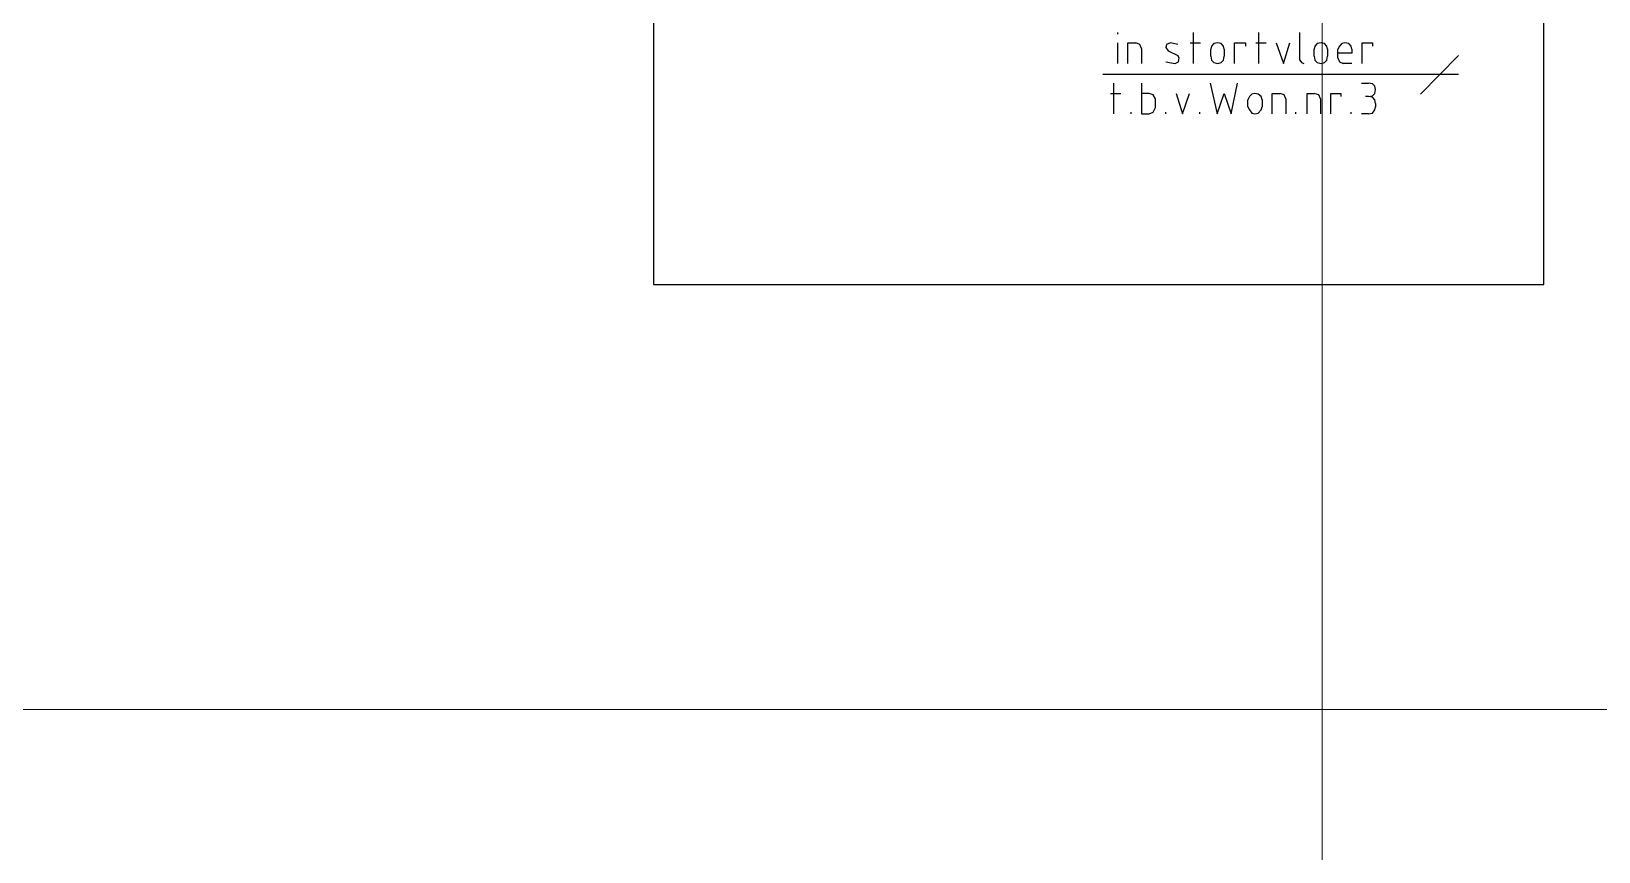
# Model space of a CAD drawing. Header units: metres. Extents: x -4.5 to 35.1, y -3.6 to 25.4.
# Drawn here: x 6.358 to 10.414, y 15.132 to 17.254 of the extents above; entities that cross this region are included whole.
import ezdxf

# ---------------------------------------------------------------- set-up
doc = ezdxf.new("R2010")
doc.units = ezdxf.units.M
doc.layers.add('New_A Stramien', color=7, linetype='Continuous', lineweight=13)
doc.layers.add('Standard', color=7, linetype='Continuous', lineweight=25)

msp = doc.modelspace()

# ---------------------------------------------------------------- linework, layer by layer
at = {"layer": 'New_A Stramien', "color": 252, "linetype": 'Continuous', "lineweight": 13}
msp.add_line((-2.89, 15.5), (25.9, 15.5), dxfattribs=at)
msp.add_line((-2.89, 15.5), (25.9, 15.5), dxfattribs=at)
at = {"layer": 'Standard', "color": 252, "linetype": 'Continuous', "lineweight": 13}
msp.add_line((9.6986, -3.2638), (9.6986, 25.0491), dxfattribs=at)
msp.add_line((9.6986, -3.2638), (9.6986, 25.0491), dxfattribs=at)
at = {"layer": 'Standard', "color": 202, "linetype": 'Continuous', "lineweight": 25}
for p, q in [((7.9679, 19.672), (7.9679, 16.5995)), ((10.272, 16.5995), (10.272, 18.506)), ((9.1694, 17.2468), (9.1694, 17.2509)), ((9.3653, 17.1713), (9.3653, 17.2509)), ((9.5347, 17.1713), (9.5347, 17.2509)), ((9.6408, 17.1795), (9.6408, 17.2509)), ((9.1694, 17.1713), (9.1694, 17.2244)), ((9.1959, 17.1713), (9.1959, 17.2244)), ((9.1959, 17.2244), (9.2163, 17.2244)), ((9.2265, 17.2203), (9.2163, 17.2244)), ((9.2306, 17.2101), (9.2265, 17.2203)), ((9.2306, 17.2101), (9.2306, 17.1713)), ((9.2959, 17.2203), (9.2939, 17.2122)), ((9.2939, 17.2122), (9.3, 17.204)), ((9.3061, 17.2244), (9.2959, 17.2203)), ((9.3, 17.204), (9.3245, 17.1918)), ((9.3245, 17.2203), (9.3061, 17.2244)), ((9.3571, 17.2244), (9.3837, 17.2244)), ((9.4122, 17.2163), (9.4102, 17.2081)), ((9.4102, 17.1897), (9.4102, 17.2081)), ((9.4184, 17.2224), (9.4122, 17.2163)), ((9.4286, 17.2244), (9.4184, 17.2224)), ((9.4367, 17.2224), (9.4286, 17.2244)), ((9.4428, 17.2163), (9.4367, 17.2224)), ((9.4449, 17.2081), (9.4428, 17.2163)), ((9.4449, 17.2081), (9.4449, 17.1897)), ((9.4714, 17.1713), (9.4714, 17.2244)), ((9.4714, 17.2244), (9.5, 17.2244)), ((9.5, 17.2244), (9.5, 17.2163)), ((9.5265, 17.2244), (9.5531, 17.2244)), ((9.5796, 17.2244), (9.598, 17.1713)), ((9.598, 17.1713), (9.6143, 17.2244)), ((9.6796, 17.2163), (9.6776, 17.2081)), ((9.6776, 17.1897), (9.6776, 17.2081)), ((9.6857, 17.2224), (9.6796, 17.2163)), ((9.6959, 17.2244), (9.6857, 17.2224)), ((9.7041, 17.2224), (9.6959, 17.2244)), ((9.7102, 17.2163), (9.7041, 17.2224)), ((9.7122, 17.2081), (9.7102, 17.2163)), ((9.7122, 17.2081), (9.7122, 17.1897)), ((9.7429, 17.2163), (9.7388, 17.2081)), ((9.7388, 17.1856), (9.7388, 17.2081)), ((9.7755, 17.1979), (9.7388, 17.1979)), ((9.749, 17.2224), (9.7429, 17.2163)), ((9.7572, 17.2244), (9.749, 17.2224)), ((9.7674, 17.2224), (9.7572, 17.2244)), ((9.7735, 17.2163), (9.7674, 17.2224)), ((9.7755, 17.2081), (9.7735, 17.2163)), ((9.7755, 17.2081), (9.7755, 17.1979)), ((9.802, 17.1713), (9.802, 17.2244)), ((9.802, 17.2244), (9.8286, 17.2244)), ((9.8286, 17.2244), (9.8286, 17.2163)), ((9.2939, 17.1754), (9.3184, 17.1713)), ((9.3184, 17.1713), (9.3265, 17.1754)), ((9.3286, 17.1856), (9.3245, 17.1918)), ((9.3265, 17.1754), (9.3286, 17.1856)), ((9.4102, 17.1897), (9.4122, 17.1795)), ((9.4122, 17.1795), (9.4184, 17.1734)), ((9.4184, 17.1734), (9.4286, 17.1713)), ((9.4286, 17.1713), (9.4367, 17.1734)), ((9.4367, 17.1734), (9.4428, 17.1795)), ((9.4428, 17.1795), (9.4449, 17.1897)), ((9.6408, 17.1795), (9.6449, 17.1734)), ((9.6449, 17.1734), (9.651, 17.1713)), ((9.6776, 17.1897), (9.6796, 17.1795)), ((9.6796, 17.1795), (9.6857, 17.1734)), ((9.6857, 17.1734), (9.6959, 17.1713)), ((9.6959, 17.1713), (9.7041, 17.1734)), ((9.7041, 17.1734), (9.7102, 17.1795)), ((9.7102, 17.1795), (9.7122, 17.1897)), ((9.7388, 17.1856), (9.7429, 17.1754)), ((9.7429, 17.1754), (9.7531, 17.1713)), ((9.7755, 17.1713), (9.7531, 17.1713)), ((10.051, 17.1918), (9.9531, 17.0917)), ((10.051, 17.1428), (9.1306, 17.1428)), ((9.1592, 17.0407), (9.1592, 17.1203)), ((9.2306, 17.1203), (9.2306, 17.0407)), ((9.4082, 17.1203), (9.4265, 17.0407)), ((9.4633, 17.0407), (9.4796, 17.1203)), ((9.8, 17.1203), (9.8184, 17.1203)), ((9.8286, 17.1183), (9.8184, 17.1203)), ((9.8347, 17.1122), (9.8286, 17.1183)), ((9.151, 17.0938), (9.1775, 17.0938)), ((9.251, 17.0938), (9.2306, 17.0938)), ((9.2612, 17.0897), (9.251, 17.0938)), ((9.2673, 17.0795), (9.2612, 17.0897)), ((9.2673, 17.057), (9.2673, 17.0795)), ((9.3204, 17.0938), (9.3367, 17.0407)), ((9.3367, 17.0407), (9.3551, 17.0938)), ((9.4265, 17.0407), (9.4449, 17.0938)), ((9.4449, 17.0938), (9.4633, 17.0407)), ((9.5102, 17.0856), (9.5061, 17.0774)), ((9.5061, 17.0591), (9.5061, 17.0774)), ((9.5163, 17.0917), (9.5102, 17.0856)), ((9.5245, 17.0938), (9.5163, 17.0917)), ((9.5326, 17.0917), (9.5245, 17.0938)), ((9.5408, 17.0856), (9.5326, 17.0917)), ((9.5429, 17.0774), (9.5408, 17.0856)), ((9.5429, 17.0774), (9.5429, 17.0591)), ((9.5694, 17.0407), (9.5694, 17.0938)), ((9.5694, 17.0938), (9.5898, 17.0938)), ((9.6, 17.0897), (9.5898, 17.0938)), ((9.6041, 17.0795), (9.6, 17.0897)), ((9.6041, 17.0795), (9.6041, 17.0407)), ((9.6592, 17.0407), (9.6592, 17.0938)), ((9.6592, 17.0938), (9.6776, 17.0938)), ((9.6898, 17.0897), (9.6776, 17.0938)), ((9.6939, 17.0795), (9.6898, 17.0897)), ((9.6939, 17.0795), (9.6939, 17.0407)), ((9.7204, 17.0407), (9.7204, 17.0938)), ((9.7204, 17.0938), (9.747, 17.0938)), ((9.747, 17.0938), (9.747, 17.0856)), ((9.8184, 17.0856), (9.8102, 17.0856)), ((9.8184, 17.0856), (9.8286, 17.0877)), ((9.8286, 17.0836), (9.8184, 17.0856)), ((9.8286, 17.0877), (9.8347, 17.0938)), ((9.8347, 17.0774), (9.8286, 17.0836)), ((9.8368, 17.104), (9.8347, 17.1122)), ((9.8347, 17.0938), (9.8368, 17.104)), ((9.8368, 17.0673), (9.8347, 17.0774)), ((9.2041, 17.0407), (9.2041, 17.0448)), ((9.2306, 17.0407), (9.251, 17.0407)), ((9.251, 17.0407), (9.2612, 17.0448)), ((9.2612, 17.0448), (9.2673, 17.057)), ((9.2939, 17.0407), (9.2939, 17.0448)), ((9.3816, 17.0407), (9.3816, 17.0448)), ((9.5061, 17.0591), (9.5102, 17.0509)), ((9.5102, 17.0509), (9.5163, 17.0428)), ((9.5163, 17.0428), (9.5245, 17.0407)), ((9.5245, 17.0407), (9.5326, 17.0428)), ((9.5326, 17.0428), (9.5408, 17.0509)), ((9.5408, 17.0509), (9.5429, 17.0591)), ((9.6306, 17.0407), (9.6306, 17.0448)), ((9.7735, 17.0407), (9.7735, 17.0448)), ((9.8184, 17.0407), (9.8, 17.0407)), ((9.8184, 17.0407), (9.8286, 17.0428)), ((9.8286, 17.0428), (9.8347, 17.0509)), ((9.8347, 17.0509), (9.8368, 17.0591)), ((9.8368, 17.0673), (9.8368, 17.0591)), ((7.9679, 16.5995), (10.272, 16.5995))]:
    msp.add_line(p, q, dxfattribs=at)

doc.saveas('drawing.dxf')
